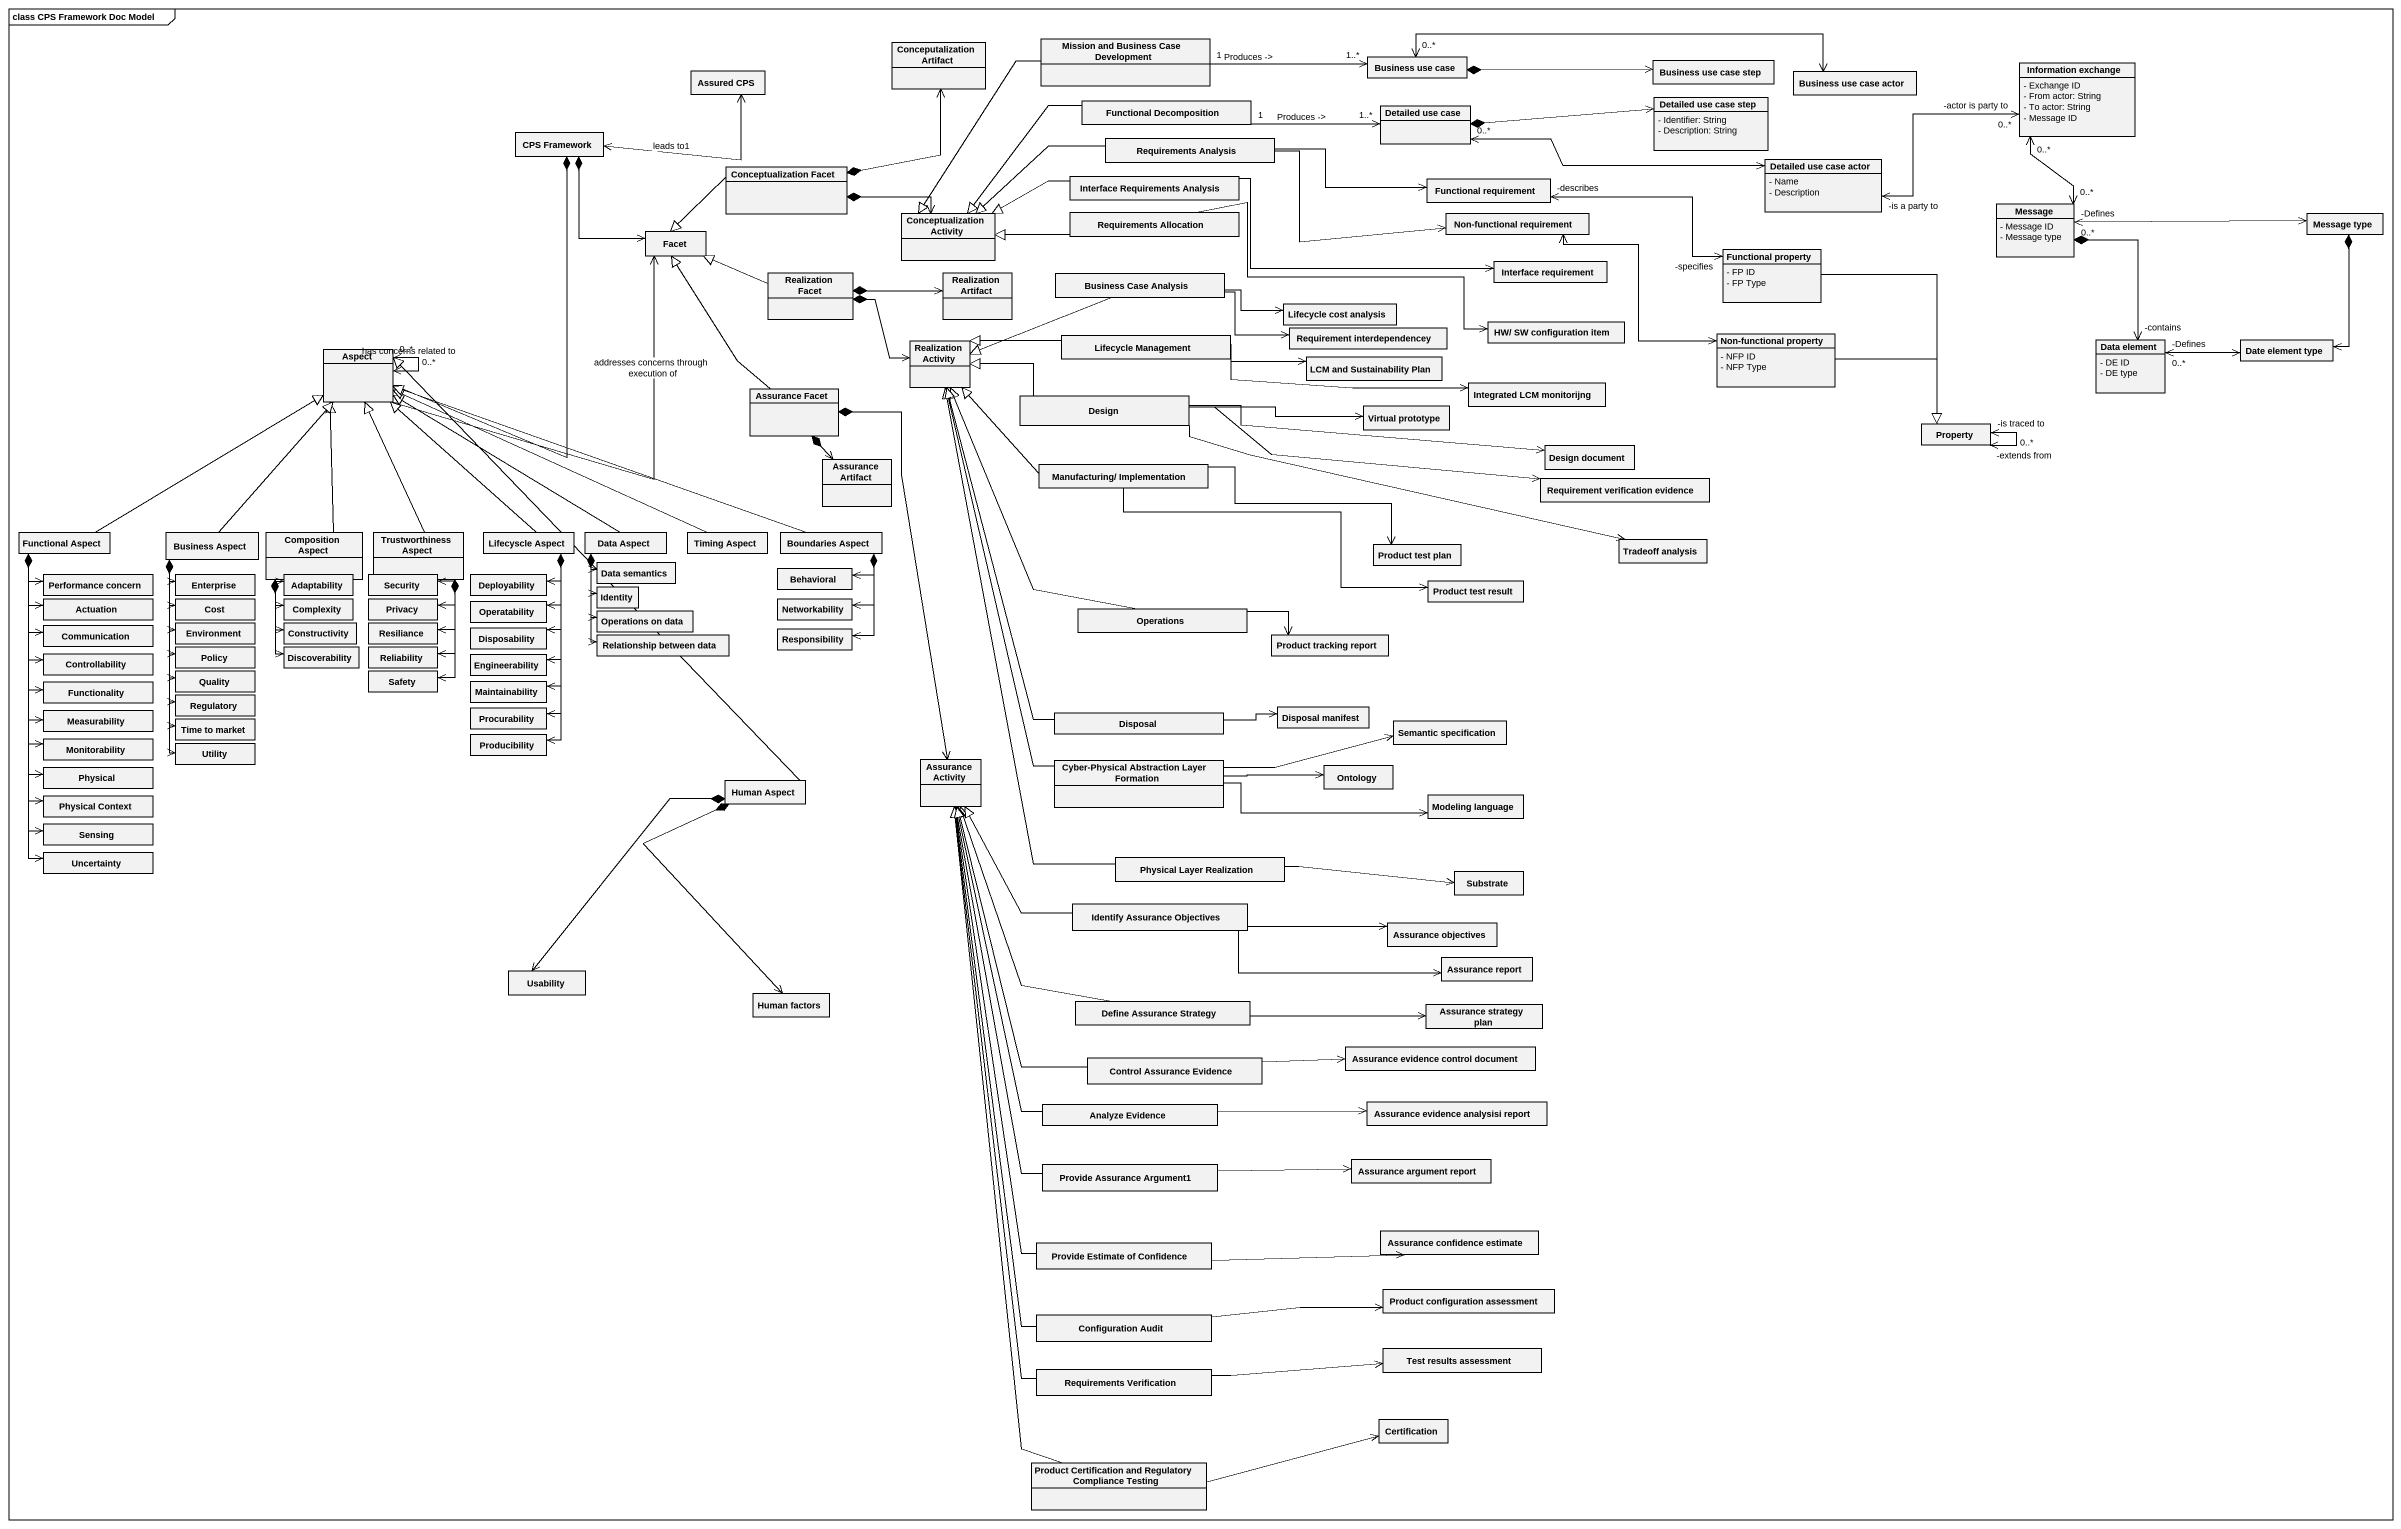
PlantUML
@startuml
mainframe class CPS Framework Doc Model
hide circle
hide empty members
skinparam classAttributeIconSize 0
class "Assured CPS" as Assured_CPS
class "Conceputalization Artifact" as Conceputalization_Artifact
class "Mission and Business Case Development" as Mission_and_Business_Case
class "Business use case" as Business_use_case
class "Business use case step" as Business_use_case_step
class "Business use case actor" as Business_use_case_actor
class "Information exchange" as Information_exchange {
  - Exchange ID
  - From actor: String
  - To actor: String
  - Message ID
}
class "Functional Decomposition" as Functional_Decomposition
class "Detailed use case" as Detailed_use_case
class "Detailed use case step" as Detailed_use_case_step {
  - Identifier: String
  - Description: String
}
class "CPS Framework" as CPS_Framework
class "Requirements Analysis" as Requirements_Analysis
class "Conceptualization Facet" as Conceptualization_Facet
class "Interface Requirements Analysis" as Interface_Requirements
class "Functional requirement" as Functional_requirement
class "Detailed use case actor" as Detailed_use_case_actor {
  - Name
  - Description
}
class "Conceptualization Activity" as Conceptualization_Activity
class "Requirements Allocation" as Requirements_Allocation
class "Non-functional requirement" as Non_functional_requirement
class Message {
  - Message ID
  - Message type
}
class "Message type" as Message_type
class Facet
class "Interface requirement" as Interface_requirement
class "Functional property" as Functional_property {
  - FP ID
  - FP Type
}
class "Realization Facet" as Realization_Facet
class "Realization Artifact" as Realization_Artifact
class "Business Case Analysis" as Business_Case_Analysis
class "Lifecycle cost analysis" as Lifecycle_cost_analysis
class "Realization Activity" as Realization_Activity
class "Lifecycle Management" as Lifecycle_Management
class "Requirement interdependencey" as Requirement_interdependencey
class "HW/ SW configuration item" as HW_SW_configuration_item
class "Non-functional property" as Non_functional_property {
  - NFP ID
  - NFP Type
}
class "Data element" as Data_element {
  - DE ID
  - DE type
}
class "Date element type" as Date_element_type
class Aspect
class "LCM and Sustainability Plan" as LCM_and_Sustainability_Plan
class "Assurance Facet" as Assurance_Facet
class Design
class "Virtual prototype" as Virtual_prototype
class "Integrated LCM monitorijng" as Integrated_LCM_monitorijng
class "Assurance Artifact" as Assurance_Artifact
class "Design document" as Design_document
class Property
class "Manufacturing/ Implementation" as Manufacturing_Implementation
class "Requirement verification evidence" as Requirement_verification
class "Functional Aspect" as Functional_Aspect
class "Business Aspect" as Business_Aspect
class "Composition Aspect" as Composition_Aspect
class "Trustworthiness Aspect" as Trustworthiness_Aspect
class "Lifecyscle Aspect" as Lifecyscle_Aspect
class "Data Aspect" as Data_Aspect
class "Timing Aspect" as Timing_Aspect
class "Boundaries Aspect" as Boundaries_Aspect
class "Performance concern" as Performance_concern
class Enterprise
class Adaptability
class Security
class Deployability
class "Data semantics" as Data_semantics
class Behavioral
class "Product test plan" as Product_test_plan
class "Tradeoff analysis" as Tradeoff_analysis
class Actuation
class Cost
class Complexity
class Privacy
class Operatability
class Identity
class "Operations on data" as Operations_on_data
class Networkability
class Operations
class "Product test result" as Product_test_result
class Communication
class Environment
class Policy
class Constructivity
class Discoverability
class Reliability
class Resiliance
class Disposability
class "Relationship between data" as Relationship_between_data
class Responsibility
class "Product tracking report" as Product_tracking_report
class Controllability
class Functionality
class Quality
class Safety
class Maintainability
class Engineerability
class Measurability
class "Time to market" as Time_to_market
class Regulatory
class Procurability
class Disposal
class "Disposal manifest" as Disposal_manifest
class "Semantic specification" as Semantic_specification
class Physical
class Monitorability
class Utility
class Producibility
class "Assurance Activity" as Assurance_Activity
class "Cyber-Physical Abstraction Layer Formation" as Cyber_Physical_Abstraction
class Ontology
class "Physical Context" as Physical_Context
class "Human Aspect" as Human_Aspect
class "Modeling language" as Modeling_language
class Sensing
class Uncertainty
class "Physical Layer Realization" as Physical_Layer_Realization
class Substrate
class "Identify Assurance Objectives" as Identify_Assurance
class "Assurance objectives" as Assurance_objectives
class "Assurance report" as Assurance_report
class Usability
class "Human factors" as Human_factors
class "Define Assurance Strategy" as Define_Assurance_Strategy
class "Assurance strategy plan" as Assurance_strategy_plan
class "Control Assurance Evidence" as Control_Assurance_Evidence
class "Assurance evidence control document" as Assurance_evidence_control
class "Analyze Evidence" as Analyze_Evidence
class "Assurance evidence analysisi report" as Assurance_evidence
class "Provide Assurance Argument1" as Provide_Assurance_Argument1
class "Assurance argument report" as Assurance_argument_report
class "Assurance confidence estimate" as Assurance_confidence
class "Provide Estimate of Confidence" as Provide_Estimate_of
class "Product configuration assessment" as Product_configuration
class "Configuration Audit" as Configuration_Audit
class "Test results assessment" as Test_results_assessment
class "Requirements Verification" as Requirements_Verification
class Certification
class "Product Certification and Regulatory Compliance Testing" as Product_Certification_and
Mission_and_Business_Case "1" -right-> "1..*" Business_use_case : Produces ->
Mission_and_Business_Case --|> Conceptualization_Activity
Business_use_case *-right-> Business_use_case_step
Business_use_case_actor <-left-> "0..*" Business_use_case
Information_exchange "-actor is party to\n0..*" <-left-> "-is a party to" Detailed_use_case_actor
Information_exchange "0..*" <--> "0..*" Message
Functional_Decomposition "1" -right-> "1..*" Detailed_use_case : Produces ->
Functional_Decomposition -left-|> Conceptualization_Activity
Detailed_use_case *-right-> Detailed_use_case_step
CPS_Framework <-right-> Assured_CPS : leads to1
CPS_Framework *--> Facet
CPS_Framework *--> Aspect
Requirements_Analysis -right-> Functional_requirement
Requirements_Analysis -left-|> Conceptualization_Activity
Requirements_Analysis -right-> Non_functional_requirement
Conceptualization_Facet *-up-> Conceputalization_Artifact
Conceptualization_Facet *-right-> Conceptualization_Activity
Conceptualization_Facet -left-|> Facet
Interface_Requirements -left-|> Conceptualization_Activity
Interface_Requirements -right-> Interface_requirement
Functional_requirement "-describes" <-right-> "-specifies" Functional_property
Detailed_use_case_actor <-left-> "0..*" Detailed_use_case
Requirements_Allocation -left-|> Conceptualization_Activity
Requirements_Allocation -right-> HW_SW_configuration_item
Non_functional_requirement <-right-> Non_functional_property
Message *--> "-contains" Data_element
Message_type <-left-> "-Defines\n0..*" Message
Message_type *--> Date_element_type
Functional_property --|> Property
Realization_Facet -left-|> Facet
Realization_Facet *-right-> Realization_Artifact
Realization_Facet *-right-> Realization_Activity
Business_Case_Analysis -right-> Lifecycle_cost_analysis
Business_Case_Analysis -left-|> Realization_Activity
Business_Case_Analysis -right-> Requirement_interdependencey
Lifecycle_Management -left-|> Realization_Activity
Lifecycle_Management -right-> LCM_and_Sustainability_Plan
Lifecycle_Management -right-> Integrated_LCM_monitorijng
Non_functional_property -right-|> Property
Date_element_type <-left-> "-Defines\n0..*" Data_element
Aspect <-right-> Facet : addresses concerns through execution of
Aspect "0..*" <--> "0..*" Aspect : has concerns related to
Assurance_Facet -up-|> Facet
Assurance_Facet *--> Assurance_Artifact
Assurance_Facet *--> Assurance_Activity
Design -left-|> Realization_Activity
Design -right-> Virtual_prototype
Design -right-> Design_document
Design -right-> Requirement_verification
Design -right-> Tradeoff_analysis
Property "-extends from" <--> "-is traced to\n0..*" Property
Manufacturing_Implementation -up-|> Realization_Activity
Manufacturing_Implementation -right-> Product_test_plan
Manufacturing_Implementation -right-> Product_test_result
Functional_Aspect -right-|> Aspect
Functional_Aspect *--> Performance_concern
Functional_Aspect *--> Actuation
Functional_Aspect *--> Communication
Functional_Aspect *--> Controllability
Functional_Aspect *--> Functionality
Functional_Aspect *--> Measurability
Functional_Aspect *--> Physical
Functional_Aspect *--> Monitorability
Functional_Aspect *--> Physical_Context
Functional_Aspect *--> Sensing
Functional_Aspect *--> Uncertainty
Business_Aspect -up-|> Aspect
Business_Aspect *--> Enterprise
Business_Aspect *--> Cost
Business_Aspect *--> Environment
Business_Aspect *--> Policy
Business_Aspect *--> Quality
Business_Aspect *--> Time_to_market
Business_Aspect *--> Regulatory
Business_Aspect *--> Utility
Composition_Aspect -up-|> Aspect
Composition_Aspect *--> Adaptability
Composition_Aspect *--> Complexity
Composition_Aspect *--> Constructivity
Composition_Aspect *--> Discoverability
Trustworthiness_Aspect -up-|> Aspect
Trustworthiness_Aspect *--> Security
Trustworthiness_Aspect *--> Privacy
Trustworthiness_Aspect *--> Reliability
Trustworthiness_Aspect *--> Resiliance
Trustworthiness_Aspect *--> Safety
Lifecyscle_Aspect -up-|> Aspect
Lifecyscle_Aspect *--> Deployability
Lifecyscle_Aspect *--> Operatability
Lifecyscle_Aspect *--> Disposability
Lifecyscle_Aspect *--> Maintainability
Lifecyscle_Aspect *--> Engineerability
Lifecyscle_Aspect *--> Procurability
Lifecyscle_Aspect *--> Producibility
Data_Aspect -up-|> Aspect
Data_Aspect *--> Data_semantics
Data_Aspect *--> Identity
Data_Aspect *--> Operations_on_data
Data_Aspect *--> Relationship_between_data
Timing_Aspect -left-|> Aspect
Boundaries_Aspect -left-|> Aspect
Boundaries_Aspect *--> Behavioral
Boundaries_Aspect *--> Networkability
Boundaries_Aspect *--> Responsibility
Operations -up-|> Realization_Activity
Operations -right-> Product_tracking_report
Disposal -up-|> Realization_Activity
Disposal -right-> Disposal_manifest
Cyber_Physical_Abstraction -up-|> Realization_Activity
Cyber_Physical_Abstraction -right-> Semantic_specification
Cyber_Physical_Abstraction -right-> Ontology
Cyber_Physical_Abstraction -right-> Modeling_language
Human_Aspect -up-|> Aspect
Human_Aspect *--> Usability
Human_Aspect *--> Human_factors
Physical_Layer_Realization -up-|> Realization_Activity
Physical_Layer_Realization -right-> Substrate
Identify_Assurance -up-|> Assurance_Activity
Identify_Assurance -right-> Assurance_objectives
Identify_Assurance -right-> Assurance_report
Define_Assurance_Strategy -up-|> Assurance_Activity
Define_Assurance_Strategy -right-> Assurance_strategy_plan
Control_Assurance_Evidence -up-|> Assurance_Activity
Control_Assurance_Evidence -right-> Assurance_evidence_control
Analyze_Evidence -up-|> Assurance_Activity
Analyze_Evidence -right-> Assurance_evidence
Provide_Assurance_Argument1 -up-|> Assurance_Activity
Provide_Assurance_Argument1 -right-> Assurance_argument_report
Provide_Estimate_of -up-|> Assurance_Activity
Provide_Estimate_of -right-> Assurance_confidence
Configuration_Audit -up-|> Assurance_Activity
Configuration_Audit -right-> Product_configuration
Requirements_Verification -up-|> Assurance_Activity
Requirements_Verification -right-> Test_results_assessment
Product_Certification_and -up-|> Assurance_Activity
Product_Certification_and -right-> Certification
@enduml
